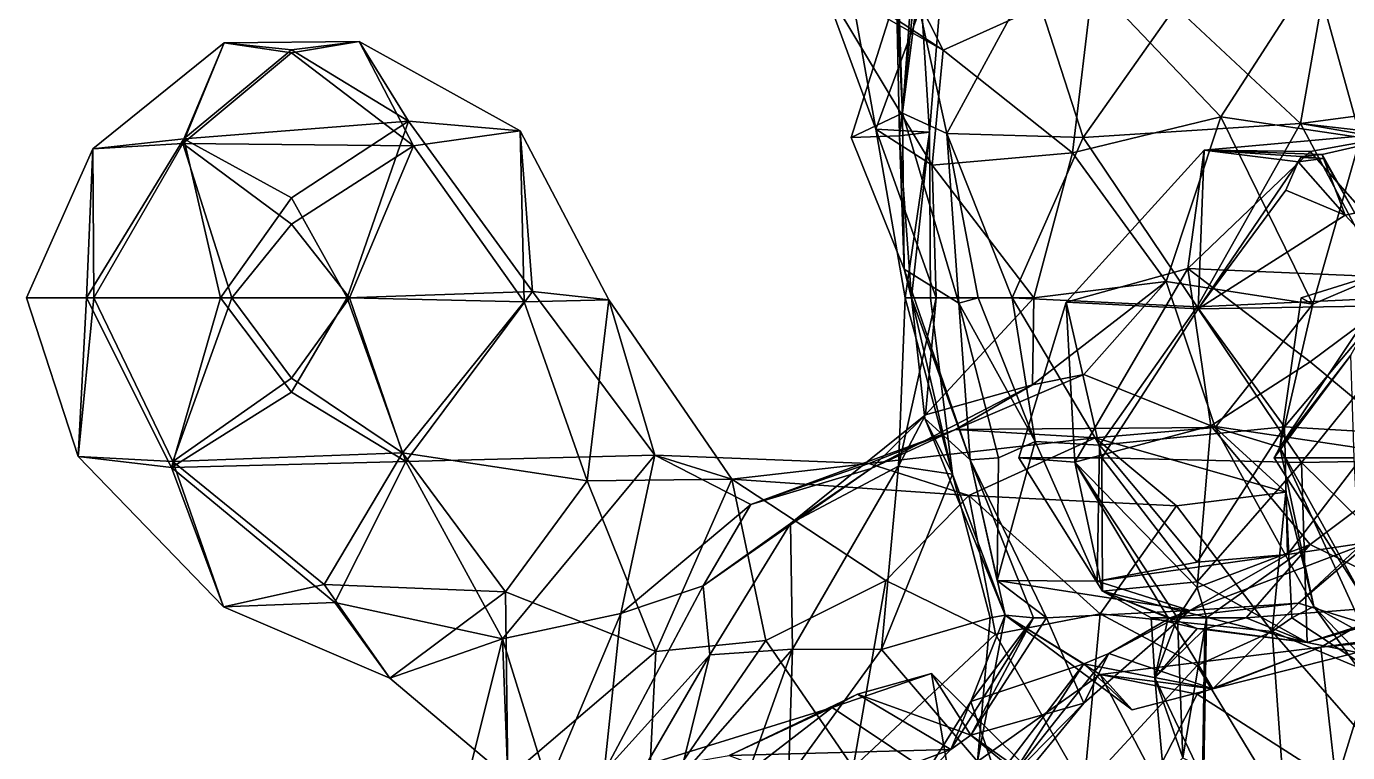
# Model space of a CAD drawing. Extents: x 290083 to 295691, y 4553739 to 4561622.
# Drawn here: x 293758.9 to 293905.9, y 4558856.3 to 4558937.1 of the extents above; entities that cross this region are included whole.
import ezdxf

# ---------------------------------------------------------------- set-up
doc = ezdxf.new("R2010")
doc.units = 0
doc.layers.add('Au_ppm_Pref_-_0_3', color=7, linetype='CONTINUOUS')

msp = doc.modelspace()

# ---------------------------------------------------------------- linework, layer by layer
at = {"layer": 'Au_ppm_Pref_-_0_3'}
for points in [[(293860.94, 4558934.48, 1804.3), (293854.64, 4558946.91, 1801.12), (293844.74, 4558945.14, 1805.55)], [(293853.42, 4558925.67, 1817.11), (293850.44, 4558942.56, 1817.43), (293861.16, 4558946.67, 1820.13)], [(293861.16, 4558946.67, 1820.13), (293859.4, 4558925.35, 1823.83), (293853.42, 4558925.67, 1817.11)], [(293860.94, 4558934.48, 1804.3), (293877.57, 4558942, 1799.26), (293854.64, 4558946.91, 1801.12)], [(293855.76, 4558946.71, 1841.19), (293856.4, 4558927.46, 1840.43), (293855.73, 4558940.69, 1836.01)], [(293857.5, 4558942.56, 1845.83), (293856.4, 4558927.46, 1840.43), (293855.76, 4558946.71, 1841.19)], [(293859.4, 4558925.35, 1823.83), (293861.16, 4558946.67, 1820.13), (293858.32, 4558942.56, 1824.54)], [(293914.38, 4558934.95, 1803.02), (293924.22, 4558946.83, 1802.34), (293902.25, 4558943.21, 1800.08)], [(293844.74, 4558945.14, 1805.55), (293847.4, 4558942.14, 1811.66), (293860.94, 4558934.48, 1804.3)], [(293856.07, 4558924.92, 1829.65), (293858.16, 4558944.6, 1830.09), (293855.73, 4558940.69, 1836.01)], [(293856.07, 4558924.92, 1829.65), (293858.32, 4558942.56, 1824.54), (293858.16, 4558944.6, 1830.09)], [(293917.37, 4558945.63, 1862.51), (293919.64, 4558928.82, 1858.6), (293903.79, 4558944.07, 1858.06)], [(293902.25, 4558943.21, 1800.08), (293877.57, 4558942, 1799.26), (293891.82, 4558927.04, 1801.63)], [(293900.69, 4558926.31, 1852.49), (293886.78, 4558939.27, 1855.3), (293903.79, 4558944.07, 1858.06)], [(293902.25, 4558943.21, 1800.08), (293891.82, 4558927.04, 1801.63), (293907.38, 4558924.74, 1802.92)], [(293919.64, 4558928.82, 1858.6), (293900.69, 4558926.31, 1852.49), (293903.79, 4558944.07, 1858.06)], [(293902.25, 4558943.21, 1800.08), (293907.38, 4558924.74, 1802.92), (293914.38, 4558934.95, 1803.02)], [(293853.42, 4558925.67, 1817.11), (293847.4, 4558942.14, 1811.66), (293850.44, 4558942.56, 1817.43)], [(293853.42, 4558925.67, 1817.11), (293859.7, 4558921.66, 1810.63), (293847.4, 4558942.14, 1811.66)], [(293859.7, 4558921.66, 1810.63), (293860.94, 4558934.48, 1804.3), (293847.4, 4558942.14, 1811.66)], [(293856.07, 4558924.92, 1829.65), (293859.4, 4558925.35, 1823.83), (293858.32, 4558942.56, 1824.54)], [(293857.5, 4558942.56, 1845.83), (293861.34, 4558925.19, 1847.8), (293856.4, 4558927.46, 1840.43)], [(293870.77, 4558942.56, 1852.6), (293861.34, 4558925.19, 1847.8), (293857.5, 4558942.56, 1845.83)], [(293875.33, 4558923.03, 1804.75), (293877.57, 4558942, 1799.26), (293860.94, 4558934.48, 1804.3)], [(293876.5, 4558924.74, 1853.22), (293861.34, 4558925.19, 1847.8), (293870.77, 4558942.56, 1852.6)], [(293886.78, 4558939.27, 1855.3), (293876.5, 4558924.74, 1853.22), (293870.77, 4558942.56, 1852.6)], [(293877.57, 4558942, 1799.26), (293875.33, 4558923.03, 1804.75), (293891.82, 4558927.04, 1801.63)], [(293856.4, 4558927.46, 1840.43), (293850.7, 4558924.74, 1835.25), (293855.73, 4558940.69, 1836.01)], [(293856.07, 4558924.92, 1829.65), (293855.73, 4558940.69, 1836.01), (293850.7, 4558924.74, 1835.25)], [(293900.69, 4558926.31, 1852.49), (293876.5, 4558924.74, 1853.22), (293886.78, 4558939.27, 1855.3)], [(293776.43, 4558924.59, 1793.61), (293766.3, 4558923.48, 1787.74), (293780.92, 4558935.3, 1787.74)], [(293780.92, 4558935.3, 1787.74), (293766.3, 4558923.48, 1787.74), (293776.3, 4558924.09, 1781.99)], [(293780.92, 4558935.3, 1787.74), (293776.3, 4558924.09, 1781.99), (293788.39, 4558934.16, 1784.6)], [(293788.39, 4558934.16, 1784.6), (293776.3, 4558924.09, 1781.99), (293801.97, 4558923.82, 1782.16)], [(293788.39, 4558934.49, 1790.99), (293776.43, 4558924.59, 1793.61), (293780.92, 4558935.3, 1787.74)], [(293788.39, 4558934.49, 1790.99), (293801.44, 4558926.58, 1793.94), (293776.43, 4558924.59, 1793.61)], [(293788.39, 4558934.49, 1790.99), (293780.92, 4558935.3, 1787.74), (293795.95, 4558935.43, 1787.74)], [(293795.95, 4558935.43, 1787.74), (293780.92, 4558935.3, 1787.74), (293788.39, 4558934.16, 1784.6)], [(293795.95, 4558935.43, 1787.74), (293801.44, 4558926.58, 1793.94), (293788.39, 4558934.49, 1790.99)], [(293795.95, 4558935.43, 1787.74), (293788.39, 4558934.16, 1784.6), (293801.97, 4558923.82, 1782.16)], [(293801.44, 4558926.58, 1793.94), (293795.95, 4558935.43, 1787.74), (293813.84, 4558925.49, 1787.76)], [(293813.84, 4558925.49, 1787.76), (293795.95, 4558935.43, 1787.74), (293801.97, 4558923.82, 1782.16)], [(293875.33, 4558923.03, 1804.75), (293860.94, 4558934.48, 1804.3), (293859.7, 4558921.66, 1810.63)], [(293919.64, 4558928.82, 1858.6), (293923.07, 4558922.41, 1853.17), (293900.69, 4558926.31, 1852.49)], [(293856.4, 4558927.46, 1840.43), (293856.6, 4558910.11, 1835.25), (293850.7, 4558924.74, 1835.25)], [(293862.67, 4558906.3, 1841.36), (293856.4, 4558927.46, 1840.43), (293861.34, 4558925.19, 1847.8)], [(293856.4, 4558927.46, 1840.43), (293862.67, 4558906.3, 1841.36), (293856.6, 4558910.11, 1835.25)], [(293891.82, 4558927.04, 1801.63), (293875.33, 4558923.03, 1804.75), (293885.73, 4558908.72, 1804.34)], [(293891.82, 4558927.04, 1801.63), (293885.73, 4558908.72, 1804.34), (293902.06, 4558906.2, 1799.57)], [(293907.38, 4558924.74, 1802.92), (293891.82, 4558927.04, 1801.63), (293902.06, 4558906.2, 1799.57)], [(293776.43, 4558924.59, 1793.61), (293801.44, 4558926.58, 1793.94), (293788.39, 4558918.05, 1797.39)], [(293794.61, 4558906.92, 1796.61), (293788.39, 4558918.05, 1797.39), (293801.44, 4558926.58, 1793.94)], [(293801.44, 4558926.58, 1793.94), (293815.23, 4558907.6, 1794.59), (293794.61, 4558906.92, 1796.61)], [(293801.44, 4558926.58, 1793.94), (293813.84, 4558925.49, 1787.76), (293815.23, 4558907.6, 1794.59)], [(293814.3, 4558906.45, 1781.47), (293813.84, 4558925.49, 1787.76), (293801.97, 4558923.82, 1782.16)], [(293823.71, 4558906.67, 1787.97), (293815.23, 4558907.6, 1794.59), (293813.84, 4558925.49, 1787.76)], [(293823.71, 4558906.67, 1787.97), (293813.84, 4558925.49, 1787.76), (293814.3, 4558906.45, 1781.47)], [(293859.4, 4558925.35, 1823.83), (293856.7, 4558906.92, 1818.5), (293853.42, 4558925.67, 1817.11)], [(293853.42, 4558925.67, 1817.11), (293860.16, 4558906.92, 1812.84), (293859.7, 4558921.66, 1810.63)], [(293853.42, 4558925.67, 1817.11), (293856.7, 4558906.92, 1818.5), (293860.16, 4558906.92, 1812.84)], [(293857.39, 4558906.92, 1829.09), (293859.4, 4558925.35, 1823.83), (293856.07, 4558924.92, 1829.65)], [(293859.5, 4558906.92, 1823.37), (293856.7, 4558906.92, 1818.5), (293859.4, 4558925.35, 1823.83)], [(293859.4, 4558925.35, 1823.83), (293857.39, 4558906.92, 1829.09), (293859.5, 4558906.92, 1823.37)], [(293889.19, 4558905.91, 1853.88), (293876.5, 4558924.74, 1853.22), (293900.69, 4558926.31, 1852.49)], [(293900.69, 4558926.31, 1852.49), (293911, 4558906.92, 1851.47), (293889.19, 4558905.91, 1853.88)], [(293915.1, 4558925.59, 1870.85), (293903.09, 4558922.86, 1875.58), (293889.99, 4558923.35, 1870.72)], [(293901.78, 4558923.2, 1865.46), (293915.1, 4558925.59, 1870.85), (293889.99, 4558923.35, 1870.72)], [(293914.98, 4558924.68, 1847.18), (293911, 4558906.92, 1851.47), (293900.69, 4558926.31, 1852.49)], [(293900.69, 4558926.31, 1852.49), (293923.07, 4558922.41, 1853.17), (293914.98, 4558924.68, 1847.18)], [(293914.25, 4558909.05, 1864.36), (293915.1, 4558925.59, 1870.85), (293901.78, 4558923.2, 1865.46)], [(293903.09, 4558922.86, 1875.58), (293915.1, 4558925.59, 1870.85), (293906.74, 4558916.33, 1876.04)], [(293765.58, 4558906.92, 1793.2), (293776.43, 4558924.59, 1793.61), (293780.5, 4558906.92, 1797.4)], [(293776.43, 4558924.59, 1793.61), (293765.58, 4558906.92, 1793.2), (293766.3, 4558923.48, 1787.74)], [(293766.3, 4558923.48, 1787.74), (293766.41, 4558906.92, 1782.18), (293776.3, 4558924.09, 1781.99)], [(293776.3, 4558924.09, 1781.99), (293766.41, 4558906.92, 1782.18), (293781.76, 4558906.92, 1778.67)], [(293801.97, 4558923.82, 1782.16), (293776.3, 4558924.09, 1781.99), (293788.39, 4558915.12, 1779.06)], [(293776.3, 4558924.09, 1781.99), (293781.76, 4558906.92, 1778.67), (293788.39, 4558915.12, 1779.06)], [(293776.43, 4558924.59, 1793.61), (293788.39, 4558918.05, 1797.39), (293780.5, 4558906.92, 1797.4)], [(293801.97, 4558923.82, 1782.16), (293788.39, 4558915.12, 1779.06), (293794.84, 4558906.92, 1778.76)], [(293801.97, 4558923.82, 1782.16), (293794.84, 4558906.92, 1778.76), (293814.3, 4558906.45, 1781.47)], [(293856.07, 4558924.92, 1829.65), (293850.7, 4558924.74, 1835.25), (293856.6, 4558910.11, 1835.25)], [(293856.6, 4558910.11, 1835.25), (293857.39, 4558906.92, 1829.09), (293856.07, 4558924.92, 1829.65)], [(293876.5, 4558924.74, 1853.22), (293868.62, 4558906.92, 1850.88), (293861.34, 4558925.19, 1847.8)], [(293868.62, 4558906.92, 1850.88), (293864.81, 4558906.92, 1847.13), (293861.34, 4558925.19, 1847.8)], [(293862.67, 4558906.3, 1841.36), (293861.34, 4558925.19, 1847.8), (293864.81, 4558906.92, 1847.13)], [(293889.19, 4558905.91, 1853.88), (293868.62, 4558906.92, 1850.88), (293876.5, 4558924.74, 1853.22)], [(293911.81, 4558910.35, 1806.85), (293907.38, 4558924.74, 1802.92), (293902.06, 4558906.2, 1799.57)], [(293765.58, 4558906.92, 1793.2), (293758.9, 4558906.92, 1787.74), (293766.3, 4558923.48, 1787.74)], [(293766.3, 4558923.48, 1787.74), (293758.9, 4558906.92, 1787.74), (293766.41, 4558906.92, 1782.18)], [(293875.33, 4558923.03, 1804.75), (293859.7, 4558921.66, 1810.63), (293871.01, 4558906.92, 1808.87)], [(293875.33, 4558923.03, 1804.75), (293871.01, 4558906.92, 1808.87), (293885.73, 4558908.72, 1804.34)], [(293874.62, 4558906.43, 1871.18), (293888.16, 4558910.16, 1863.9), (293889.99, 4558923.35, 1870.72)], [(293889.99, 4558923.35, 1870.72), (293889.29, 4558905.69, 1876.43), (293874.62, 4558906.43, 1871.18)], [(293888.16, 4558910.16, 1863.9), (293901.78, 4558923.2, 1865.46), (293889.99, 4558923.35, 1870.72)], [(293914.25, 4558909.05, 1864.36), (293901.78, 4558923.2, 1865.46), (293888.16, 4558910.16, 1863.9)], [(293900.43, 4558922.05, 1875.68), (293889.29, 4558905.69, 1876.43), (293889.99, 4558923.35, 1870.72)], [(293900.76, 4558922.63, 1875.63), (293900.43, 4558922.05, 1875.68), (293889.99, 4558923.35, 1870.72)], [(293889.99, 4558923.35, 1870.72), (293903.09, 4558922.86, 1875.58), (293900.76, 4558922.63, 1875.63)], [(293900.76, 4558922.63, 1875.63), (293900.72, 4558922.52, 1875.65), (293900.43, 4558922.05, 1875.68)], [(293900.43, 4558922.05, 1875.68), (293900.72, 4558922.52, 1875.65), (293903.25, 4558922.41, 1875.64)], [(293903.25, 4558922.41, 1875.64), (293905.67, 4558916.1, 1876.06), (293900.43, 4558922.05, 1875.68)], [(293903.25, 4558922.41, 1875.64), (293900.72, 4558922.52, 1875.65), (293900.76, 4558922.63, 1875.63)], [(293903.09, 4558922.86, 1875.58), (293903.25, 4558922.41, 1875.64), (293900.76, 4558922.63, 1875.63)], [(293903.09, 4558922.86, 1875.58), (293906.74, 4558916.33, 1876.04), (293903.25, 4558922.41, 1875.64)], [(293906.74, 4558916.33, 1876.04), (293905.67, 4558916.1, 1876.06), (293903.25, 4558922.41, 1875.64)], [(293871.01, 4558906.92, 1808.87), (293859.7, 4558921.66, 1810.63), (293860.16, 4558906.92, 1812.84)], [(293900.43, 4558922.05, 1875.68), (293899.06, 4558918.88, 1876.17), (293889.29, 4558905.69, 1876.43)], [(293900.43, 4558922.05, 1875.68), (293905.67, 4558916.1, 1876.06), (293899.06, 4558918.88, 1876.17)], [(293794.61, 4558906.92, 1796.61), (293780.5, 4558906.92, 1797.4), (293788.39, 4558918.05, 1797.39)], [(293899.06, 4558918.88, 1876.17), (293905.67, 4558916.1, 1876.06), (293889.29, 4558905.69, 1876.43)], [(293788.39, 4558915.12, 1779.06), (293781.76, 4558906.92, 1778.67), (293794.84, 4558906.92, 1778.76)], [(293889.29, 4558905.69, 1876.43), (293905.67, 4558916.1, 1876.06), (293914.89, 4558906.08, 1875.94)], [(293914.89, 4558906.08, 1875.94), (293905.67, 4558916.1, 1876.06), (293906.74, 4558916.33, 1876.04)], [(293862.67, 4558906.3, 1841.36), (293863.92, 4558888.89, 1835.22), (293856.6, 4558910.11, 1835.25)], [(293857.39, 4558906.92, 1829.09), (293856.6, 4558910.11, 1835.25), (293863.92, 4558888.89, 1835.22)], [(293888.16, 4558910.16, 1863.9), (293874.62, 4558906.43, 1871.18), (293875.56, 4558888.62, 1864.47)], [(293890.73, 4558892.65, 1860.92), (293888.16, 4558910.16, 1863.9), (293875.56, 4558888.62, 1864.47)], [(293901.78, 4558899.79, 1861.39), (293888.16, 4558910.16, 1863.9), (293890.73, 4558892.65, 1860.92)], [(293901.78, 4558899.79, 1861.39), (293914.25, 4558909.05, 1864.36), (293888.16, 4558910.16, 1863.9)], [(293911.81, 4558910.35, 1806.85), (293900.77, 4558906.92, 1805.55), (293898.39, 4558890.29, 1805.94)], [(293911.81, 4558910.35, 1806.85), (293898.39, 4558890.29, 1805.94), (293906.3, 4558900.53, 1811.49)], [(293911.81, 4558910.35, 1806.85), (293902.06, 4558906.2, 1799.57), (293900.77, 4558906.92, 1805.55)], [(293901.78, 4558899.79, 1861.39), (293914.64, 4558889.1, 1861.77), (293914.25, 4558909.05, 1864.36)], [(293815.23, 4558907.6, 1794.59), (293801.11, 4558888.69, 1796.07), (293794.61, 4558906.92, 1796.61)], [(293801.11, 4558888.69, 1796.07), (293815.23, 4558907.6, 1794.59), (293828.82, 4558889.41, 1793.6)], [(293828.82, 4558889.41, 1793.6), (293815.23, 4558907.6, 1794.59), (293823.71, 4558906.67, 1787.97)], [(293885.73, 4558908.72, 1804.34), (293871.01, 4558906.92, 1808.87), (293870.85, 4558897.22, 1805.55)], [(293870.85, 4558897.22, 1805.55), (293876.58, 4558898.36, 1802.47), (293885.73, 4558908.72, 1804.34)], [(293885.73, 4558908.72, 1804.34), (293876.58, 4558898.36, 1802.47), (293891.19, 4558892.49, 1798.33)], [(293885.73, 4558908.72, 1804.34), (293891.19, 4558892.49, 1798.33), (293902.06, 4558906.2, 1799.57)], [(293765.58, 4558906.92, 1793.2), (293764.67, 4558889.23, 1787.59), (293758.9, 4558906.92, 1787.74)], [(293758.9, 4558906.92, 1787.74), (293764.67, 4558889.23, 1787.59), (293766.41, 4558906.92, 1782.18)], [(293765.58, 4558906.92, 1793.2), (293775.06, 4558888.02, 1793.71), (293764.67, 4558889.23, 1787.59)], [(293775.2, 4558888.69, 1781.72), (293766.41, 4558906.92, 1782.18), (293764.67, 4558889.23, 1787.59)], [(293765.58, 4558906.92, 1793.2), (293780.5, 4558906.92, 1797.4), (293775.06, 4558888.02, 1793.71)], [(293781.76, 4558906.92, 1778.67), (293766.41, 4558906.92, 1782.18), (293775.2, 4558888.69, 1781.72)], [(293780.5, 4558906.92, 1797.4), (293788.39, 4558896.42, 1797.18), (293775.06, 4558888.02, 1793.71)], [(293788.39, 4558897.95, 1778.81), (293781.76, 4558906.92, 1778.67), (293775.2, 4558888.69, 1781.72)], [(293794.61, 4558906.92, 1796.61), (293788.39, 4558896.42, 1797.18), (293780.5, 4558906.92, 1797.4)], [(293794.84, 4558906.92, 1778.76), (293781.76, 4558906.92, 1778.67), (293788.39, 4558897.95, 1778.81)], [(293794.61, 4558906.92, 1796.61), (293801.11, 4558888.69, 1796.07), (293788.39, 4558896.42, 1797.18)], [(293794.84, 4558906.92, 1778.76), (293788.39, 4558897.95, 1778.81), (293800.75, 4558889.66, 1779.7)], [(293794.84, 4558906.92, 1778.76), (293800.75, 4558889.66, 1779.7), (293814.3, 4558906.45, 1781.47)], [(293821.31, 4558886.55, 1783.19), (293814.3, 4558906.45, 1781.47), (293800.75, 4558889.66, 1779.7)], [(293823.71, 4558906.67, 1787.97), (293814.3, 4558906.45, 1781.47), (293821.31, 4558886.55, 1783.19)], [(293823.71, 4558906.67, 1787.97), (293821.31, 4558886.55, 1783.19), (293837.41, 4558886.71, 1787.9)], [(293837.41, 4558886.71, 1787.9), (293828.82, 4558889.41, 1793.6), (293823.71, 4558906.67, 1787.97)], [(293856.7, 4558906.92, 1818.5), (293861.97, 4558887.29, 1823.7), (293855.94, 4558888.17, 1816.55)], [(293856.7, 4558906.92, 1818.5), (293855.94, 4558888.17, 1816.55), (293860.16, 4558906.92, 1812.84)], [(293858.97, 4558893.88, 1810.78), (293860.16, 4558906.92, 1812.84), (293855.94, 4558888.17, 1816.55)], [(293861.97, 4558887.29, 1823.7), (293856.7, 4558906.92, 1818.5), (293859.5, 4558906.92, 1823.37)], [(293857.39, 4558906.92, 1829.09), (293858.87, 4558893.48, 1829.31), (293861.97, 4558887.29, 1823.7)], [(293859.5, 4558906.92, 1823.37), (293857.39, 4558906.92, 1829.09), (293861.97, 4558887.29, 1823.7)], [(293858.87, 4558893.48, 1829.31), (293857.39, 4558906.92, 1829.09), (293863.92, 4558888.89, 1835.22)], [(293870.85, 4558897.22, 1805.55), (293871.01, 4558906.92, 1808.87), (293858.97, 4558893.88, 1810.78)], [(293871.01, 4558906.92, 1808.87), (293860.16, 4558906.92, 1812.84), (293858.97, 4558893.88, 1810.78)], [(293871.17, 4558890.91, 1846.22), (293862.67, 4558906.3, 1841.36), (293864.81, 4558906.92, 1847.13)], [(293867.07, 4558889.1, 1841.19), (293862.67, 4558906.3, 1841.36), (293871.17, 4558890.91, 1846.22)], [(293862.67, 4558906.3, 1841.36), (293867.07, 4558889.1, 1841.19), (293863.92, 4558888.89, 1835.22)], [(293868.62, 4558906.92, 1850.88), (293871.17, 4558890.91, 1846.22), (293864.81, 4558906.92, 1847.13)], [(293868.62, 4558906.92, 1850.88), (293878.34, 4558890.51, 1851.77), (293871.17, 4558890.91, 1846.22)], [(293868.62, 4558906.92, 1850.88), (293889.19, 4558905.91, 1853.88), (293878.34, 4558890.51, 1851.77)], [(293875.56, 4558888.62, 1864.47), (293874.62, 4558906.43, 1871.18), (293869.35, 4558889.1, 1870.89)], [(293869.35, 4558889.1, 1870.89), (293874.62, 4558906.43, 1871.18), (293878.6, 4558889.1, 1875.88)], [(293878.6, 4558889.1, 1875.88), (293874.62, 4558906.43, 1871.18), (293889.29, 4558905.69, 1876.43)], [(293889.19, 4558905.91, 1853.88), (293911, 4558906.92, 1851.47), (293898.92, 4558892.55, 1852.45)], [(293914.89, 4558906.08, 1875.94), (293900.81, 4558888.57, 1877.37), (293889.29, 4558905.69, 1876.43)], [(293898.39, 4558890.29, 1805.94), (293902.06, 4558906.2, 1799.57), (293891.19, 4558892.49, 1798.33)], [(293900.77, 4558906.92, 1805.55), (293902.06, 4558906.2, 1799.57), (293898.39, 4558890.29, 1805.94)], [(293909.64, 4558891.92, 1845.95), (293898.92, 4558892.55, 1852.45), (293911, 4558906.92, 1851.47)], [(293900.81, 4558888.57, 1877.37), (293914.89, 4558906.08, 1875.94), (293927.04, 4558889.05, 1877.04)], [(293878.34, 4558890.51, 1851.77), (293889.19, 4558905.91, 1853.88), (293898.92, 4558892.55, 1852.45)], [(293889.29, 4558905.69, 1876.43), (293900.81, 4558888.57, 1877.37), (293878.6, 4558889.1, 1875.88)], [(293898.39, 4558890.29, 1805.94), (293897.78, 4558889.1, 1811.49), (293906.3, 4558900.53, 1811.49)], [(293906.3, 4558900.53, 1811.49), (293897.78, 4558889.1, 1811.49), (293906.67, 4558889.1, 1815.13)], [(293901.78, 4558899.79, 1861.39), (293890.73, 4558892.65, 1860.92), (293914.64, 4558889.1, 1861.77)], [(293788.39, 4558897.95, 1778.81), (293775.2, 4558888.69, 1781.72), (293800.75, 4558889.66, 1779.7)], [(293870.85, 4558897.22, 1805.55), (293862.3, 4558892.24, 1799.68), (293876.58, 4558898.36, 1802.47)], [(293876.58, 4558898.36, 1802.47), (293862.3, 4558892.24, 1799.68), (293891.19, 4558892.49, 1798.33)], [(293788.39, 4558896.42, 1797.18), (293801.11, 4558888.69, 1796.07), (293775.06, 4558888.02, 1793.71)], [(293870.85, 4558897.22, 1805.55), (293858.97, 4558893.88, 1810.78), (293852.92, 4558887.91, 1805.49)], [(293862.3, 4558892.24, 1799.68), (293870.85, 4558897.22, 1805.55), (293852.92, 4558887.91, 1805.49)], [(293855.94, 4558888.17, 1816.55), (293843.95, 4558881.8, 1811.49), (293858.97, 4558893.88, 1810.78)], [(293852.92, 4558887.91, 1805.49), (293858.97, 4558893.88, 1810.78), (293843.95, 4558881.8, 1811.49)], [(293867.84, 4558871.6, 1829.52), (293861.97, 4558887.29, 1823.7), (293858.87, 4558893.48, 1829.31)], [(293858.87, 4558893.48, 1829.31), (293863.92, 4558888.89, 1835.22), (293867.84, 4558871.6, 1829.52)], [(293852.92, 4558887.91, 1805.49), (293839.51, 4558883.89, 1799.81), (293862.3, 4558892.24, 1799.68)], [(293852.65, 4558888.45, 1793.81), (293862.3, 4558892.24, 1799.68), (293839.51, 4558883.89, 1799.81)], [(293877.83, 4558891.31, 1793.1), (293862.3, 4558892.24, 1799.68), (293852.65, 4558888.45, 1793.81)], [(293891.19, 4558892.49, 1798.33), (293862.3, 4558892.24, 1799.68), (293877.83, 4558891.31, 1793.1)], [(293890.73, 4558892.65, 1860.92), (293875.56, 4558888.62, 1864.47), (293889.18, 4558874.66, 1863.82)], [(293891.19, 4558892.49, 1798.33), (293877.83, 4558891.31, 1793.1), (293899.07, 4558885.27, 1793.68)], [(293898.92, 4558892.55, 1852.45), (293889.18, 4558877.48, 1851), (293878.34, 4558890.51, 1851.77)], [(293901.78, 4558879.44, 1861.73), (293890.73, 4558892.65, 1860.92), (293889.18, 4558874.66, 1863.82)], [(293898.92, 4558892.55, 1852.45), (293899.24, 4558878.34, 1845.98), (293889.18, 4558877.48, 1851)], [(293914.64, 4558889.1, 1861.77), (293890.73, 4558892.65, 1860.92), (293901.78, 4558879.44, 1861.73)], [(293898.39, 4558890.29, 1805.94), (293891.19, 4558892.49, 1798.33), (293902.17, 4558872.57, 1799.68)], [(293891.19, 4558892.49, 1798.33), (293899.07, 4558885.27, 1793.68), (293902.17, 4558872.57, 1799.68)], [(293898.92, 4558892.55, 1852.45), (293909.64, 4558891.92, 1845.95), (293899.24, 4558878.34, 1845.98)], [(293899.24, 4558878.34, 1845.98), (293909.64, 4558891.92, 1845.95), (293908.41, 4558879.73, 1841.19)], [(293852.65, 4558888.45, 1793.81), (293863.77, 4558884.91, 1787.98), (293877.83, 4558891.31, 1793.1)], [(293886.89, 4558883.76, 1788.44), (293877.83, 4558891.31, 1793.1), (293863.77, 4558884.91, 1787.98)], [(293871.17, 4558890.91, 1846.22), (293878.07, 4558875.36, 1846.47), (293866.93, 4558875.45, 1841.19)], [(293871.17, 4558890.91, 1846.22), (293866.93, 4558875.45, 1841.19), (293867.07, 4558889.1, 1841.19)], [(293878.34, 4558890.51, 1851.77), (293878.07, 4558875.36, 1846.47), (293871.17, 4558890.91, 1846.22)], [(293899.07, 4558885.27, 1793.68), (293877.83, 4558891.31, 1793.1), (293886.89, 4558883.76, 1788.44)], [(293878.34, 4558890.51, 1851.77), (293889.18, 4558877.48, 1851), (293878.07, 4558875.36, 1846.47)], [(293898.39, 4558890.29, 1805.94), (293907.46, 4558873.88, 1810.85), (293897.78, 4558889.1, 1811.49)], [(293898.39, 4558890.29, 1805.94), (293908.03, 4558869.28, 1805.55), (293907.46, 4558873.88, 1810.85)], [(293898.39, 4558890.29, 1805.94), (293902.17, 4558872.57, 1799.68), (293908.03, 4558869.28, 1805.55)], [(293764.67, 4558889.23, 1787.59), (293775.06, 4558888.02, 1793.71), (293780.85, 4558872.5, 1787.74)], [(293764.67, 4558889.23, 1787.59), (293780.85, 4558872.5, 1787.74), (293775.2, 4558888.69, 1781.72)], [(293801.11, 4558888.69, 1796.07), (293793.21, 4558873.01, 1792.88), (293775.06, 4558888.02, 1793.71)], [(293800.75, 4558889.66, 1779.7), (293775.2, 4558888.69, 1781.72), (293792.04, 4558875.01, 1783.08)], [(293780.85, 4558872.5, 1787.74), (293792.04, 4558875.01, 1783.08), (293775.2, 4558888.69, 1781.72)], [(293792.04, 4558875.01, 1783.08), (293812.22, 4558874.17, 1783.36), (293800.75, 4558889.66, 1779.7)], [(293793.21, 4558873.01, 1792.88), (293801.11, 4558888.69, 1796.07), (293811.89, 4558868.94, 1794.89)], [(293821.31, 4558886.55, 1783.19), (293800.75, 4558889.66, 1779.7), (293812.22, 4558874.17, 1783.36)], [(293801.11, 4558888.69, 1796.07), (293828.82, 4558889.41, 1793.6), (293811.89, 4558868.94, 1794.89)], [(293825.05, 4558871.79, 1799.8), (293811.89, 4558868.94, 1794.89), (293828.82, 4558889.41, 1793.6)], [(293825.05, 4558871.79, 1799.8), (293828.82, 4558889.41, 1793.6), (293839.51, 4558883.89, 1799.81)], [(293839.51, 4558883.89, 1799.81), (293828.82, 4558889.41, 1793.6), (293852.65, 4558888.45, 1793.81)], [(293852.65, 4558888.45, 1793.81), (293828.82, 4558889.41, 1793.6), (293837.41, 4558886.71, 1787.9)], [(293852.65, 4558888.45, 1793.81), (293837.41, 4558886.71, 1787.9), (293863.77, 4558884.91, 1787.98)], [(293867.07, 4558889.1, 1841.19), (293866.93, 4558875.45, 1841.19), (293863.92, 4558888.89, 1835.22)], [(293870.96, 4558871.28, 1835.25), (293863.92, 4558888.89, 1835.22), (293872.44, 4558871.28, 1837.2)], [(293870.96, 4558871.28, 1835.25), (293867.84, 4558871.6, 1829.52), (293863.92, 4558888.89, 1835.22)], [(293866.93, 4558875.45, 1841.19), (293872.44, 4558871.28, 1837.2), (293863.92, 4558888.89, 1835.22)], [(293878.64, 4558874.24, 1870.02), (293875.56, 4558888.62, 1864.47), (293869.35, 4558889.1, 1870.89)], [(293878.64, 4558874.24, 1870.02), (293869.35, 4558889.1, 1870.89), (293878.6, 4558889.1, 1875.88)], [(293889.18, 4558874.66, 1863.82), (293875.56, 4558888.62, 1864.47), (293887.01, 4558871.28, 1863.92)], [(293878.64, 4558874.24, 1870.02), (293885.95, 4558871.28, 1864.95), (293875.56, 4558888.62, 1864.47)], [(293887.01, 4558871.28, 1863.92), (293875.56, 4558888.62, 1864.47), (293885.95, 4558871.28, 1864.95)], [(293878.6, 4558889.1, 1875.88), (293900.81, 4558888.57, 1877.37), (293889.18, 4558875.31, 1875.49)], [(293878.64, 4558874.24, 1870.02), (293878.6, 4558889.1, 1875.88), (293889.18, 4558875.31, 1875.49)], [(293901.44, 4558868.56, 1871.59), (293889.18, 4558875.31, 1875.49), (293900.81, 4558888.57, 1877.37)], [(293897.78, 4558889.1, 1811.49), (293907.46, 4558873.88, 1810.85), (293906.67, 4558889.1, 1815.13)], [(293927.04, 4558889.05, 1877.04), (293916.8, 4558872.85, 1875.17), (293900.81, 4558888.57, 1877.37)], [(293901.44, 4558868.56, 1871.59), (293900.81, 4558888.57, 1877.37), (293916.8, 4558872.85, 1875.17)], [(293914.64, 4558889.1, 1861.77), (293901.78, 4558879.44, 1861.73), (293915.19, 4558872.87, 1865.62)], [(293780.85, 4558872.5, 1787.74), (293775.06, 4558888.02, 1793.71), (293793.21, 4558873.01, 1792.88)], [(293843.95, 4558881.8, 1811.49), (293834.23, 4558874.84, 1806.76), (293852.92, 4558887.91, 1805.49)], [(293852.92, 4558887.91, 1805.49), (293834.23, 4558874.84, 1806.76), (293839.51, 4558883.89, 1799.81)], [(293855.94, 4558888.17, 1816.55), (293844.16, 4558867.79, 1816.38), (293843.95, 4558881.8, 1811.49)], [(293855.94, 4558888.17, 1816.55), (293854.05, 4558867.75, 1820.94), (293844.16, 4558867.79, 1816.38)], [(293855.94, 4558888.17, 1816.55), (293861.97, 4558887.29, 1823.7), (293854.05, 4558867.75, 1820.94)], [(293861.97, 4558887.29, 1823.7), (293866.17, 4558871.28, 1823.37), (293854.05, 4558867.75, 1820.94)], [(293866.17, 4558871.28, 1823.37), (293861.97, 4558887.29, 1823.7), (293867.84, 4558871.6, 1829.52)], [(293821.31, 4558886.55, 1783.19), (293812.22, 4558874.17, 1783.36), (293828.95, 4558867.55, 1785.19)], [(293837.41, 4558886.71, 1787.9), (293821.31, 4558886.55, 1783.19), (293828.95, 4558867.55, 1785.19)], [(293837.41, 4558886.71, 1787.9), (293828.95, 4558867.55, 1785.19), (293841.2, 4558868.77, 1783.77)], [(293863.77, 4558884.91, 1787.98), (293837.41, 4558886.71, 1787.9), (293854.53, 4558875.44, 1784.87)], [(293837.41, 4558886.71, 1787.9), (293841.2, 4558868.77, 1783.77), (293854.53, 4558875.44, 1784.87)], [(293900.46, 4558872.92, 1834.95), (293908.41, 4558879.73, 1841.19), (293914.85, 4558886.4, 1835.57)], [(293914.85, 4558886.4, 1835.57), (293913.14, 4558868.98, 1830.09), (293900.46, 4558872.92, 1834.95)], [(293854.53, 4558875.44, 1784.87), (293866.75, 4558869.47, 1783.71), (293863.77, 4558884.91, 1787.98)], [(293886.89, 4558883.76, 1788.44), (293863.77, 4558884.91, 1787.98), (293878.39, 4558871.73, 1785.12)], [(293863.77, 4558884.91, 1787.98), (293866.75, 4558869.47, 1783.71), (293878.39, 4558871.73, 1785.12)], [(293899.07, 4558885.27, 1793.68), (293886.89, 4558883.76, 1788.44), (293897.55, 4558869.76, 1788.39)], [(293899.74, 4558871.28, 1793.68), (293899.07, 4558885.27, 1793.68), (293897.55, 4558869.76, 1788.39)], [(293899.74, 4558871.28, 1793.68), (293902.17, 4558872.57, 1799.68), (293899.07, 4558885.27, 1793.68)], [(293839.51, 4558883.89, 1799.81), (293834.23, 4558874.84, 1806.76), (293825.05, 4558871.79, 1799.8)], [(293897.55, 4558869.76, 1788.39), (293886.89, 4558883.76, 1788.44), (293878.39, 4558871.73, 1785.12)], [(293843.95, 4558881.8, 1811.49), (293834.95, 4558867.18, 1811.49), (293834.23, 4558874.84, 1806.76)], [(293844.16, 4558867.79, 1816.38), (293834.95, 4558867.18, 1811.49), (293843.95, 4558881.8, 1811.49)], [(293900.46, 4558872.92, 1834.95), (293888.37, 4558872.12, 1840.86), (293908.41, 4558879.73, 1841.19)], [(293899.24, 4558878.34, 1845.98), (293908.41, 4558879.73, 1841.19), (293888.37, 4558872.12, 1840.86)], [(293899.24, 4558878.34, 1845.98), (293878.07, 4558875.36, 1846.47), (293889.18, 4558877.48, 1851)], [(293878.07, 4558875.36, 1846.47), (293899.24, 4558878.34, 1845.98), (293888.37, 4558872.12, 1840.86)], [(293901.78, 4558879.44, 1861.73), (293889.18, 4558874.66, 1863.82), (293890.22, 4558871.28, 1864.46)], [(293901.78, 4558879.44, 1861.73), (293890.22, 4558871.28, 1864.46), (293894.66, 4558871.28, 1864.95)], [(293901.78, 4558879.44, 1861.73), (293894.66, 4558871.28, 1864.95), (293915.19, 4558872.87, 1865.62)], [(293854.53, 4558875.44, 1784.87), (293841.2, 4558868.77, 1783.77), (293850.91, 4558854.62, 1783.23)], [(293850.91, 4558854.62, 1783.23), (293866.75, 4558869.47, 1783.71), (293854.53, 4558875.44, 1784.87)], [(293878.07, 4558875.36, 1846.47), (293888.37, 4558872.12, 1840.86), (293866.93, 4558875.45, 1841.19)], [(293872.44, 4558871.28, 1837.2), (293866.93, 4558875.45, 1841.19), (293888.37, 4558872.12, 1840.86)], [(293889.18, 4558875.31, 1875.49), (293901.44, 4558868.56, 1871.59), (293878.64, 4558874.24, 1870.02)], [(293780.85, 4558872.5, 1787.74), (293799.36, 4558864.56, 1787.99), (293792.04, 4558875.01, 1783.08)], [(293812.22, 4558874.17, 1783.36), (293792.04, 4558875.01, 1783.08), (293799.36, 4558864.56, 1787.99)], [(293812.22, 4558874.17, 1783.36), (293799.36, 4558864.56, 1787.99), (293812.47, 4558853.5, 1787.35)], [(293828.95, 4558867.55, 1785.19), (293812.22, 4558874.17, 1783.36), (293812.47, 4558853.5, 1787.35)], [(293834.23, 4558874.84, 1806.76), (293834.95, 4558867.18, 1811.49), (293823.18, 4558854.15, 1806.14)], [(293834.23, 4558874.84, 1806.76), (293823.18, 4558854.15, 1806.14), (293825.05, 4558871.79, 1799.8)], [(293878.64, 4558874.24, 1870.02), (293901.44, 4558868.56, 1871.59), (293889.18, 4558870.12, 1865.34)], [(293878.64, 4558874.24, 1870.02), (293889.18, 4558870.12, 1865.34), (293884.06, 4558871.28, 1867.36)], [(293878.64, 4558874.24, 1870.02), (293884.06, 4558871.28, 1867.36), (293885.95, 4558871.28, 1864.95)], [(293889.18, 4558874.66, 1863.82), (293887.01, 4558871.28, 1863.92), (293890.22, 4558871.28, 1864.46)], [(293793.21, 4558873.01, 1792.88), (293799.36, 4558864.56, 1787.99), (293780.85, 4558872.5, 1787.74)], [(293793.21, 4558873.01, 1792.88), (293811.89, 4558868.94, 1794.89), (293799.36, 4558864.56, 1787.99)], [(293900.46, 4558872.92, 1834.95), (293886.18, 4558871.28, 1835.25), (293888.37, 4558872.12, 1840.86)], [(293886.18, 4558871.28, 1835.25), (293900.46, 4558872.92, 1834.95), (293890.92, 4558863.38, 1829.43)], [(293900.46, 4558872.92, 1834.95), (293913.14, 4558868.98, 1830.09), (293890.92, 4558863.38, 1829.43)], [(293901.44, 4558868.56, 1871.59), (293915.19, 4558872.87, 1865.62), (293894.66, 4558871.28, 1864.95)], [(293909.72, 4558864.69, 1793.68), (293902.17, 4558872.57, 1799.68), (293899.74, 4558871.28, 1793.68)], [(293915.19, 4558872.87, 1865.62), (293901.44, 4558868.56, 1871.59), (293922.12, 4558864.41, 1870.89)], [(293922.12, 4558864.41, 1870.89), (293901.44, 4558868.56, 1871.59), (293916.8, 4558872.85, 1875.17)], [(293909.72, 4558864.69, 1793.68), (293915.28, 4558854.31, 1799.63), (293902.17, 4558872.57, 1799.68)], [(293902.17, 4558872.57, 1799.68), (293915.28, 4558854.31, 1799.63), (293908.03, 4558869.28, 1805.55)], [(293904.67, 4558852.89, 1817.87), (293902.97, 4558868.02, 1823.14), (293910.69, 4558872.5, 1816.95)], [(293926.96, 4558871.26, 1823.22), (293910.69, 4558872.5, 1816.95), (293902.97, 4558868.02, 1823.14)], [(293910.69, 4558872.5, 1816.95), (293928.25, 4558851.79, 1816.97), (293904.67, 4558852.89, 1817.87)], [(293811.89, 4558868.94, 1794.89), (293825.05, 4558871.79, 1799.8), (293816.95, 4558852.6, 1799.91)], [(293816.95, 4558852.6, 1799.91), (293825.05, 4558871.79, 1799.8), (293823.18, 4558854.15, 1806.14)], [(293854.05, 4558867.75, 1820.94), (293866.17, 4558871.28, 1823.37), (293864.73, 4558855.29, 1822.5)], [(293870.96, 4558871.28, 1835.25), (293863.99, 4558858.25, 1836.84), (293861.76, 4558856.62, 1835.25)], [(293870.96, 4558871.28, 1835.25), (293861.76, 4558856.62, 1835.25), (293863.99, 4558861.98, 1832.41)], [(293870.96, 4558871.28, 1835.25), (293863.99, 4558861.98, 1832.41), (293867.84, 4558871.6, 1829.52)], [(293863.99, 4558861.98, 1832.41), (293876.58, 4558866.19, 1833.55), (293867.84, 4558871.6, 1829.52)], [(293870.96, 4558871.28, 1835.25), (293872.44, 4558871.28, 1837.2), (293863.99, 4558858.25, 1836.84)], [(293863.99, 4558858.25, 1836.84), (293872.44, 4558871.28, 1837.2), (293876.58, 4558861.81, 1838.41)], [(293866.17, 4558871.28, 1823.37), (293867.84, 4558871.6, 1829.52), (293864.73, 4558855.29, 1822.5)], [(293864.73, 4558855.29, 1822.5), (293867.84, 4558871.6, 1829.52), (293878.4, 4558864.97, 1824.62)], [(293876.57, 4558852.33, 1783.44), (293878.39, 4558871.73, 1785.12), (293866.75, 4558869.47, 1783.71)], [(293881.95, 4558861.06, 1829.31), (293878.4, 4558864.97, 1824.62), (293867.84, 4558871.6, 1829.52)], [(293867.84, 4558871.6, 1829.52), (293876.58, 4558866.19, 1833.55), (293881.95, 4558861.06, 1829.31)], [(293888.37, 4558872.12, 1840.86), (293876.58, 4558861.81, 1838.41), (293872.44, 4558871.28, 1837.2)], [(293889.18, 4558865.97, 1783.57), (293878.39, 4558871.73, 1785.12), (293876.57, 4558852.33, 1783.44)], [(293888.37, 4558872.12, 1840.86), (293879.37, 4558867.34, 1835.25), (293876.58, 4558861.81, 1838.41)], [(293897.55, 4558869.76, 1788.39), (293878.39, 4558871.73, 1785.12), (293889.18, 4558865.97, 1783.57)], [(293886.18, 4558871.28, 1835.25), (293879.37, 4558867.34, 1835.25), (293888.37, 4558872.12, 1840.86)], [(293886.18, 4558871.28, 1835.25), (293890.92, 4558863.38, 1829.43), (293879.37, 4558867.34, 1835.25)], [(293884.48, 4558864.63, 1864.95), (293885.95, 4558871.28, 1864.95), (293884.06, 4558871.28, 1867.36)], [(293884.48, 4558864.63, 1864.95), (293884.06, 4558871.28, 1867.36), (293889.18, 4558870.12, 1865.34)], [(293885.95, 4558871.28, 1864.95), (293884.48, 4558864.63, 1864.95), (293887.01, 4558871.28, 1863.92)], [(293884.48, 4558864.63, 1864.95), (293887.59, 4558855.72, 1859.01), (293887.01, 4558871.28, 1863.92)], [(293890.22, 4558871.28, 1864.46), (293887.01, 4558871.28, 1863.92), (293887.59, 4558855.72, 1859.01)], [(293890.22, 4558871.28, 1864.46), (293887.59, 4558855.72, 1859.01), (293889.93, 4558854.52, 1859.01)], [(293890.22, 4558871.28, 1864.46), (293889.93, 4558854.52, 1859.01), (293889.8, 4558853.47, 1859.3)], [(293890.22, 4558871.28, 1864.46), (293889.8, 4558853.47, 1859.3), (293890.05, 4558870.06, 1864.95)], [(293901.44, 4558868.56, 1871.59), (293894.66, 4558871.28, 1864.95), (293890.05, 4558870.06, 1864.95)], [(293890.22, 4558871.28, 1864.46), (293890.05, 4558870.06, 1864.95), (293894.66, 4558871.28, 1864.95)], [(293909.72, 4558864.69, 1793.68), (293899.74, 4558871.28, 1793.68), (293897.55, 4558869.76, 1788.39)], [(293926.96, 4558871.26, 1823.22), (293902.97, 4558868.02, 1823.14), (293913.14, 4558868.98, 1830.09)], [(293876.57, 4558852.33, 1783.44), (293866.75, 4558869.47, 1783.71), (293850.91, 4558854.62, 1783.23)], [(293890.05, 4558870.06, 1864.95), (293884.48, 4558864.63, 1864.95), (293889.18, 4558870.12, 1865.34)], [(293884.48, 4558864.63, 1864.95), (293890.05, 4558870.06, 1864.95), (293889.8, 4558853.47, 1859.3)], [(293889.18, 4558870.12, 1865.34), (293901.44, 4558868.56, 1871.59), (293890.05, 4558870.06, 1864.95)], [(293897.55, 4558869.76, 1788.39), (293889.18, 4558865.97, 1783.57), (293898.97, 4558849.85, 1784.33)], [(293909.72, 4558864.69, 1793.68), (293897.55, 4558869.76, 1788.39), (293912.64, 4558852.5, 1788.03)], [(293897.55, 4558869.76, 1788.39), (293898.97, 4558849.85, 1784.33), (293912.64, 4558852.5, 1788.03)], [(293799.36, 4558864.56, 1787.99), (293811.89, 4558868.94, 1794.89), (293812.47, 4558853.5, 1787.35)], [(293808.01, 4558853.47, 1793.68), (293811.89, 4558868.94, 1794.89), (293816.95, 4558852.6, 1799.91)], [(293811.89, 4558868.94, 1794.89), (293808.01, 4558853.47, 1793.68), (293812.47, 4558853.5, 1787.35)], [(293828.06, 4558849.62, 1783.96), (293850.91, 4558854.62, 1783.23), (293841.2, 4558868.77, 1783.77)], [(293828.06, 4558849.62, 1783.96), (293841.2, 4558868.77, 1783.77), (293828.95, 4558867.55, 1785.19)], [(293878.4, 4558864.97, 1824.62), (293890.92, 4558863.38, 1829.43), (293902.97, 4558868.02, 1823.14)], [(293878.4, 4558864.97, 1824.62), (293902.97, 4558868.02, 1823.14), (293889.18, 4558862.79, 1820.26)], [(293889.18, 4558862.79, 1820.26), (293902.97, 4558868.02, 1823.14), (293904.67, 4558852.89, 1817.87)], [(293913.14, 4558868.98, 1830.09), (293902.97, 4558868.02, 1823.14), (293890.92, 4558863.38, 1829.43)], [(293828.06, 4558849.62, 1783.96), (293828.95, 4558867.55, 1785.19), (293812.47, 4558853.5, 1787.35)], [(293834.95, 4558867.18, 1811.49), (293827.01, 4558853.47, 1811.49), (293823.18, 4558854.15, 1806.14)], [(293831.58, 4558853.47, 1814.89), (293827.01, 4558853.47, 1811.49), (293834.95, 4558867.18, 1811.49)], [(293844.16, 4558867.79, 1816.38), (293831.58, 4558853.47, 1814.89), (293834.95, 4558867.18, 1811.49)], [(293844.16, 4558867.79, 1816.38), (293839.03, 4558853.47, 1817.43), (293831.58, 4558853.47, 1814.89)], [(293844.16, 4558867.79, 1816.38), (293843.72, 4558853.47, 1821.05), (293839.03, 4558853.47, 1817.43)], [(293854.05, 4558867.75, 1820.94), (293843.72, 4558853.47, 1821.05), (293844.16, 4558867.79, 1816.38)], [(293854.05, 4558867.75, 1820.94), (293864.73, 4558855.29, 1822.5), (293843.72, 4558853.47, 1821.05)], [(293876.58, 4558861.81, 1838.41), (293879.37, 4558867.34, 1835.25), (293868.4, 4558853.47, 1835.25)], [(293876.58, 4558866.19, 1833.55), (293868.4, 4558853.47, 1835.25), (293879.37, 4558867.34, 1835.25)], [(293890.92, 4558863.38, 1829.43), (293876.58, 4558866.19, 1833.55), (293879.37, 4558867.34, 1835.25)], [(293851.39, 4558862.81, 1838.08), (293859.61, 4558865.1, 1841.19), (293848.56, 4558861.3, 1842.47)], [(293859.61, 4558865.1, 1841.19), (293861.76, 4558852.47, 1847.32), (293848.56, 4558861.3, 1842.47)], [(293851.39, 4558862.81, 1838.08), (293863.99, 4558858.25, 1836.84), (293859.61, 4558865.1, 1841.19)], [(293859.61, 4558865.1, 1841.19), (293873.06, 4558851.81, 1841.19), (293861.76, 4558852.47, 1847.32)], [(293863.99, 4558858.25, 1836.84), (293873.06, 4558851.81, 1841.19), (293859.61, 4558865.1, 1841.19)], [(293863.99, 4558861.98, 1832.41), (293866.89, 4558853.47, 1833.88), (293876.58, 4558866.19, 1833.55)], [(293864.73, 4558855.29, 1822.5), (293878.4, 4558864.97, 1824.62), (293884.39, 4558853.47, 1821.11)], [(293876.58, 4558866.19, 1833.55), (293866.89, 4558853.47, 1833.88), (293868.4, 4558853.47, 1835.25)], [(293889.18, 4558865.97, 1783.57), (293876.57, 4558852.33, 1783.44), (293898.97, 4558849.85, 1784.33)], [(293890.92, 4558863.38, 1829.43), (293881.95, 4558861.06, 1829.31), (293876.58, 4558866.19, 1833.55)], [(293890.92, 4558863.38, 1829.43), (293878.4, 4558864.97, 1824.62), (293881.95, 4558861.06, 1829.31)], [(293878.4, 4558864.97, 1824.62), (293889.18, 4558862.79, 1820.26), (293884.39, 4558853.47, 1821.11)], [(293884.48, 4558864.63, 1864.95), (293885.49, 4558853.47, 1860.75), (293887.59, 4558855.72, 1859.01)], [(293884.48, 4558864.63, 1864.95), (293889.8, 4558853.47, 1859.3), (293885.49, 4558853.47, 1860.75)], [(293851.39, 4558862.81, 1838.08), (293848.56, 4558861.3, 1842.47), (293837.12, 4558855.97, 1834.95)], [(293861.76, 4558856.62, 1835.25), (293851.39, 4558862.81, 1838.08), (293837.12, 4558855.97, 1834.95)], [(293851.39, 4558862.81, 1838.08), (293861.76, 4558856.62, 1835.25), (293863.99, 4558858.25, 1836.84)], [(293861.76, 4558856.62, 1835.25), (293858.71, 4558853.47, 1832.76), (293863.99, 4558861.98, 1832.41)], [(293863.99, 4558861.98, 1832.41), (293858.71, 4558853.47, 1832.76), (293866.89, 4558853.47, 1833.88)], [(293889.18, 4558862.79, 1820.26), (293904.67, 4558852.89, 1817.87), (293884.39, 4558853.47, 1821.11)], [(293824.13, 4558853.73, 1841.19), (293848.56, 4558861.3, 1842.47), (293838.67, 4558853.67, 1847.2)], [(293824.13, 4558853.73, 1841.19), (293837.12, 4558855.97, 1834.95), (293848.56, 4558861.3, 1842.47)], [(293861.76, 4558852.47, 1847.32), (293838.67, 4558853.67, 1847.2), (293848.56, 4558861.3, 1842.47)], [(293863.99, 4558858.25, 1836.84), (293876.58, 4558861.81, 1838.41), (293869.77, 4558853.47, 1837.98)], [(293876.58, 4558861.81, 1838.41), (293868.4, 4558853.47, 1835.25), (293869.77, 4558853.47, 1837.98)], [(293863.99, 4558858.25, 1836.84), (293869.77, 4558853.47, 1837.98), (293873.06, 4558851.81, 1841.19)], [(293861.76, 4558856.62, 1835.25), (293837.12, 4558855.97, 1834.95), (293848.55, 4558851.66, 1831.25)], [(293861.76, 4558856.62, 1835.25), (293848.55, 4558851.66, 1831.25), (293858.71, 4558853.47, 1832.76)]]:
    msp.add_3dface(points, dxfattribs=at)

doc.saveas('drawing.dxf')
